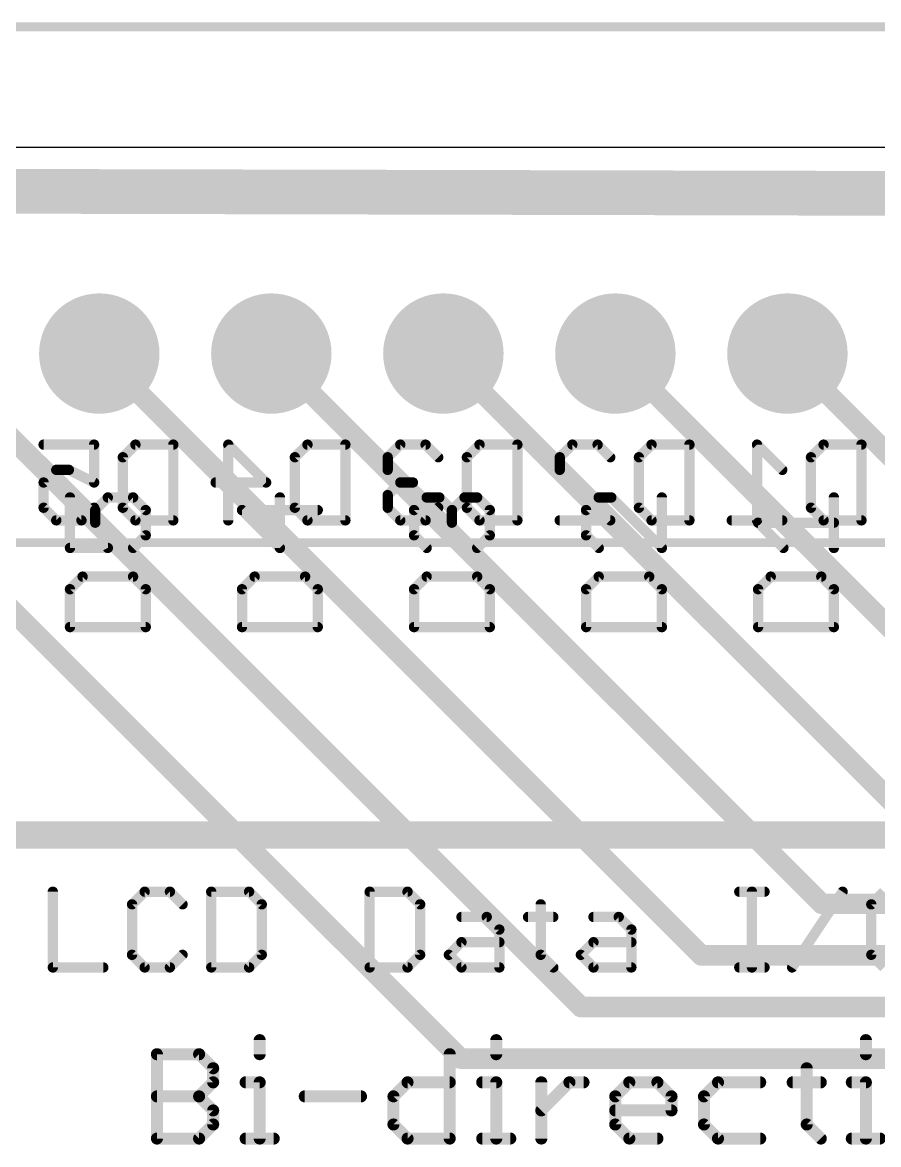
# Model space of a CAD drawing. Extents: x -37 to 43, y -51 to 71.
# Drawn here: x -20.18 to -7.54, y 38.61 to 55.18 of the extents above; entities that cross this region are included whole.
import ezdxf

# ---------------------------------------------------------------- set-up
doc = ezdxf.new("R2010")
doc.units = 0
for name, color, linetype in [('1', 12, 'CONTINUOUS'), ('16', 132, 'CONTINUOUS'), ('17', 110, 'CONTINUOUS'), ('20', 53, 'CONTINUOUS'), ('21', 40, 'CONTINUOUS'), ('22', 6, 'CONTINUOUS'), ('29', 253, 'CONTINUOUS'), ('47', 253, 'CONTINUOUS')]:
    doc.layers.add(name, color=color, linetype=linetype)

# ---------------------------------------------------------------- blocks, each defined once
blk = doc.blocks.new('ROUNDP')
at = {"const_width": 0.5}
blk.add_lwpolyline([(0, -0.25, 1), (0, 0.25, 1), (0, -0.25)], format="xyb", dxfattribs=at)

msp = doc.modelspace()

# ---------------------------------------------------------------- linework, layer by layer
at = {"layer": '1'}
for points, const_width in [([(27.178, 52.705), (-27.432, 52.832)], 0.4064), ([(-24.13, 50.292), (-13.716, 39.878)], 0.3048), ([(-21.59, 50.292), (-11.938, 40.64)], 0.3048), ([(-19.05, 50.292), (-10.16, 41.402)], 0.3048), ([(-16.51, 50.292), (-8.382, 42.164)], 0.3048), ([(-13.97, 50.292), (-6.604, 42.926)], 0.3048), ([(-11.43, 50.292), (-4.826, 43.688)], 0.3048), ([(-8.89, 50.292), (-3.048, 44.45)], 0.3048), ([(-8.382, 42.164), (-2.032, 42.164)], 0.3048), ([(-10.16, 41.402), (-3.81, 41.402)], 0.3048), ([(-11.938, 40.64), (-5.588, 40.64)], 0.3048), ([(-13.716, 39.878), (-6.604, 39.878)], 0.3048)]:
    msp.add_lwpolyline(points, dxfattribs=dict(at, const_width=const_width))
at = {"layer": '1', "const_width": 0.1524}
for points in [[(-18.9961, 50.3459, 1), (-19.1039, 50.2381)], [(-16.4561, 50.3459, 1), (-16.5639, 50.2381)], [(-13.9161, 50.3459, 1), (-14.0239, 50.2381)], [(-11.3761, 50.3459, 1), (-11.4839, 50.2381)], [(-8.8361, 50.3459, 1), (-8.9439, 50.2381)], [(-8.382, 42.2402, 1), (-8.382, 42.0878)], [(-8.4359, 42.1101, 1), (-8.3281, 42.2179)], [(-10.16, 41.4782, 1), (-10.16, 41.3258)], [(-10.2139, 41.3481, 1), (-10.1061, 41.4559)], [(-11.938, 40.7162, 1), (-11.938, 40.5638)], [(-11.9919, 40.5861, 1), (-11.8841, 40.6939)], [(-13.716, 39.9542, 1), (-13.716, 39.8018)], [(-13.7699, 39.8241, 1), (-13.6621, 39.9319)]]:
    msp.add_lwpolyline(points, format="xyb", dxfattribs=at)
at = {"layer": '16', "const_width": 0.4064}
msp.add_lwpolyline([(27.178, 52.451), (-27.432, 52.578)], dxfattribs=at)
at = {"layer": '20'}
msp.add_line((-30.48, 53.34), (30.48, 53.34), dxfattribs=at)
at = {"layer": '21'}
for points, const_width in [([(-19.4828, 48.1665), (-19.4828, 47.4208)], 0.1524), ([(-19.1099, 47.9801), (-18.9235, 48.1665)], 0.1524), ([(-18.9235, 48.1665), (-18.5506, 48.1665)], 0.1524), ([(-18.5506, 48.1665), (-18.3642, 47.9801)], 0.1524), ([(-16.3835, 47.4208), (-16.3835, 48.1665)], 0.1524), ([(-14.4028, 47.9801), (-14.2163, 48.1665)], 0.1524), ([(-14.2163, 48.1665), (-14.0299, 48.1665)], 0.1524), ([(-14.0299, 48.1665), (-13.8435, 47.9801)], 0.1524), ([(-13.8435, 47.9801), (-13.657, 48.1665)], 0.1524), ([(-13.657, 48.1665), (-13.4706, 48.1665)], 0.1524), ([(-13.4706, 48.1665), (-13.2842, 47.9801)], 0.1524), ([(-11.6763, 48.1665), (-11.8628, 47.9801)], 0.1524), ([(-11.4899, 48.1665), (-11.6763, 48.1665)], 0.1524), ([(-10.7442, 47.4208), (-11.4899, 48.1665)], 0.1524), ([(-10.7442, 48.1665), (-10.7442, 47.4208)], 0.1524), ([(-8.2042, 47.4208), (-8.2042, 48.1665)], 0.1524), ([(-19.1099, 47.7936), (-19.1099, 47.9801)], 0.1524), ([(-18.3642, 47.9801), (-18.3642, 47.6072)], 0.1524), ([(-15.8242, 47.9801), (-16.9428, 47.9801)], 0.1524), ([(-16.9428, 47.9801), (-16.3835, 47.4208)], 0.1524), ([(-14.4028, 47.6072), (-14.4028, 47.9801)], 0.1524), ([(-13.8435, 47.9801), (-13.8435, 47.7936)], 0.1524), ([(-13.2842, 47.9801), (-13.2842, 47.6072)], 0.1524), ([(-11.8628, 47.9801), (-11.8628, 47.6072)], 0.1524), ([(-18.9235, 47.4208), (-19.1099, 47.7936)], 0.1524), ([(-8.9499, 47.4208), (-9.3228, 47.7936)], 0.1524), ([(-9.3228, 47.7936), (-8.2042, 47.7936)], 0.1524), ([(-18.3642, 47.6072), (-18.5506, 47.4208)], 0.1524), ([(-14.2163, 47.4208), (-14.4028, 47.6072)], 0.1524), ([(-13.2842, 47.6072), (-13.4706, 47.4208)], 0.1524), ([(-11.8628, 47.6072), (-11.6763, 47.4208)], 0.1524), ([(-19.4828, 47.4208), (-18.9235, 47.4208)], 0.1524), ([(-19.2963, 46.9971), (-19.4828, 46.8107)], 0.1524), ([(-18.5506, 46.9971), (-19.2963, 46.9971)], 0.1524), ([(-18.3642, 46.8107), (-18.5506, 46.9971)], 0.1524), ([(-16.7563, 46.9971), (-16.9428, 46.8107)], 0.1524), ([(-16.0106, 46.9971), (-16.7563, 46.9971)], 0.1524), ([(-15.8242, 46.8107), (-16.0106, 46.9971)], 0.1524), ([(-14.2163, 46.9971), (-14.4028, 46.8107)], 0.1524), ([(-13.4706, 46.9971), (-14.2163, 46.9971)], 0.1524), ([(-13.2842, 46.8107), (-13.4706, 46.9971)], 0.1524), ([(-11.6763, 46.9971), (-11.8628, 46.8107)], 0.1524), ([(-10.9306, 46.9971), (-11.6763, 46.9971)], 0.1524), ([(-10.7442, 46.8107), (-10.9306, 46.9971)], 0.1524), ([(-9.1363, 46.9971), (-9.3228, 46.8107)], 0.1524), ([(-8.3906, 46.9971), (-9.1363, 46.9971)], 0.1524), ([(-8.2042, 46.8107), (-8.3906, 46.9971)], 0.1524), ([(-19.4828, 46.8107), (-19.4828, 46.2514)], 0.1524), ([(-18.3642, 46.2514), (-18.3642, 46.8107)], 0.1524), ([(-16.9428, 46.8107), (-16.9428, 46.2514)], 0.1524), ([(-15.8242, 46.2514), (-15.8242, 46.8107)], 0.1524), ([(-14.4028, 46.8107), (-14.4028, 46.2514)], 0.1524), ([(-13.2842, 46.2514), (-13.2842, 46.8107)], 0.1524), ([(-11.8628, 46.8107), (-11.8628, 46.2514)], 0.1524), ([(-10.7442, 46.2514), (-10.7442, 46.8107)], 0.1524), ([(-9.3228, 46.8107), (-9.3228, 46.2514)], 0.1524), ([(-8.2042, 46.2514), (-8.2042, 46.8107)], 0.1524), ([(-19.4828, 46.2514), (-18.3642, 46.2514)], 0.1524), ([(-16.9428, 46.2514), (-15.8242, 46.2514)], 0.1524), ([(-14.4028, 46.2514), (-13.2842, 46.2514)], 0.1524), ([(-11.8628, 46.2514), (-10.7442, 46.2514)], 0.1524), ([(-9.3228, 46.2514), (-8.2042, 46.2514)], 0.1524), ([(-24.13, 43.18), (-6.096, 43.18)], 0.4064), ([(-19.7358, 42.3428), (-19.7358, 41.2242)], 0.1524), ([(-18.38, 42.3428), (-18.5664, 42.1563)], 0.1524), ([(-18.0071, 42.3428), (-18.38, 42.3428)], 0.1524), ([(-17.8207, 42.1563), (-18.0071, 42.3428)], 0.1524), ([(-17.397, 42.3428), (-17.397, 41.2242)], 0.1524), ([(-16.8377, 42.3428), (-17.397, 42.3428)], 0.1524), ([(-16.6513, 42.1563), (-16.8377, 42.3428)], 0.1524), ([(-15.0582, 42.3428), (-15.0582, 41.2242)], 0.1524), ([(-14.4989, 42.3428), (-15.0582, 42.3428)], 0.1524), ([(-14.3125, 42.1563), (-14.4989, 42.3428)], 0.1524), ([(-9.601, 42.3428), (-9.2282, 42.3428)], 0.1524), ([(-9.4146, 41.2242), (-9.4146, 42.3428)], 0.1524), ([(-8.8214, 41.2242), (-8.0757, 42.3428)], 0.1524), ([(-7.4656, 42.3428), (-7.652, 42.1563)], 0.1524), ([(-18.5664, 42.1563), (-18.5664, 41.4106)], 0.1524), ([(-16.6513, 41.4106), (-16.6513, 42.1563)], 0.1524), ([(-14.3125, 41.4106), (-14.3125, 42.1563)], 0.1524), ([(-12.533, 42.1563), (-12.533, 41.4106)], 0.1524), ([(-7.652, 42.1563), (-7.652, 41.4106)], 0.1524), ([(-13.7024, 41.9699), (-13.3295, 41.9699)], 0.1524), ([(-13.3295, 41.9699), (-13.1431, 41.7835)], 0.1524), ([(-12.7194, 41.9699), (-12.3466, 41.9699)], 0.1524), ([(-11.7534, 41.9699), (-11.3805, 41.9699)], 0.1524), ([(-11.3805, 41.9699), (-11.1941, 41.7835)], 0.1524), ([(-13.1431, 41.7835), (-13.1431, 41.2242)], 0.1524), ([(-11.1941, 41.7835), (-11.1941, 41.2242)], 0.1524), ([(-13.8888, 41.4106), (-13.7024, 41.5971)], 0.1524), ([(-13.7024, 41.5971), (-13.1431, 41.5971)], 0.1524), ([(-11.9398, 41.4106), (-11.7534, 41.5971)], 0.1524), ([(-11.7534, 41.5971), (-11.1941, 41.5971)], 0.1524), ([(-18.5664, 41.4106), (-18.38, 41.2242)], 0.1524), ([(-18.0071, 41.2242), (-17.8207, 41.4106)], 0.1524), ([(-16.8377, 41.2242), (-16.6513, 41.4106)], 0.1524), ([(-14.4989, 41.2242), (-14.3125, 41.4106)], 0.1524), ([(-13.7024, 41.2242), (-13.8888, 41.4106)], 0.1524), ([(-12.533, 41.4106), (-12.3466, 41.2242)], 0.1524), ([(-11.7534, 41.2242), (-11.9398, 41.4106)], 0.1524), ([(-7.652, 41.4106), (-7.4656, 41.2242)], 0.1524), ([(-19.7358, 41.2242), (-18.9901, 41.2242)], 0.1524), ([(-18.38, 41.2242), (-18.0071, 41.2242)], 0.1524), ([(-17.397, 41.2242), (-16.8377, 41.2242)], 0.1524), ([(-15.0582, 41.2242), (-14.4989, 41.2242)], 0.1524), ([(-13.1431, 41.2242), (-13.7024, 41.2242)], 0.1524), ([(-11.1941, 41.2242), (-11.7534, 41.2242)], 0.1524), ([(-9.601, 41.2242), (-9.2282, 41.2242)], 0.1524), ([(-16.6818, 40.1502), (-16.6818, 39.9426)], 0.1778), ([(-13.1892, 40.1502), (-13.1892, 39.9426)], 0.1778), ([(-7.732, 40.1502), (-7.732, 39.9426)], 0.1778), ([(-18.1991, 38.6969), (-18.1991, 39.9426)], 0.1778), ([(-18.1991, 39.9426), (-17.5763, 39.9426)], 0.1778), ([(-17.5763, 39.9426), (-17.3687, 39.735)], 0.1778), ([(-13.8761, 39.9426), (-13.8761, 38.6969)], 0.1778), ([(-17.3687, 39.735), (-17.3687, 39.5273)], 0.1778), ([(-8.6051, 39.735), (-8.6051, 38.9045)], 0.1778), ([(-17.3687, 39.5273), (-17.5763, 39.3197)], 0.1778), ([(-16.8894, 39.5273), (-16.6818, 39.5273)], 0.1778), ([(-16.6818, 39.5273), (-16.6818, 38.6969)], 0.1778), ([(-14.7065, 39.3197), (-14.4989, 39.5273)], 0.1778), ([(-14.4989, 39.5273), (-13.8761, 39.5273)], 0.1778), ([(-13.3968, 39.5273), (-13.1892, 39.5273)], 0.1778), ([(-13.1892, 39.5273), (-13.1892, 38.6969)], 0.1778), ([(-12.5236, 38.6969), (-12.5236, 39.5273)], 0.1778), ([(-12.5236, 39.1121), (-12.1084, 39.5273)], 0.1778), ([(-12.1084, 39.5273), (-11.9008, 39.5273)], 0.1778), ([(-11.4322, 39.3197), (-11.2246, 39.5273)], 0.1778), ([(-11.2246, 39.5273), (-10.8094, 39.5273)], 0.1778), ([(-10.8094, 39.5273), (-10.6017, 39.3197)], 0.1778), ([(-9.9149, 39.5273), (-10.1225, 39.3197)], 0.1778), ([(-9.292, 39.5273), (-9.9149, 39.5273)], 0.1778), ([(-8.8127, 39.5273), (-8.3975, 39.5273)], 0.1778), ([(-7.9396, 39.5273), (-7.732, 39.5273)], 0.1778), ([(-7.732, 39.5273), (-7.732, 38.6969)], 0.1778), ([(-18.1991, 39.3197), (-17.5763, 39.3197)], 0.1778), ([(-17.5763, 39.3197), (-17.3687, 39.1121)], 0.1778), ([(-16.0162, 39.3197), (-15.1858, 39.3197)], 0.1778), ([(-14.7065, 38.9045), (-14.7065, 39.3197)], 0.1778), ([(-11.4322, 38.9045), (-11.4322, 39.3197)], 0.1778), ([(-10.6017, 39.3197), (-10.6017, 39.1121)], 0.1778), ([(-10.1225, 39.3197), (-10.1225, 38.9045)], 0.1778), ([(-17.3687, 39.1121), (-17.3687, 38.9045)], 0.1778), ([(-10.6017, 39.1121), (-11.4322, 39.1121)], 0.1778), ([(-17.3687, 38.9045), (-17.5763, 38.6969)], 0.1778), ([(-14.4989, 38.6969), (-14.7065, 38.9045)], 0.1778), ([(-11.2246, 38.6969), (-11.4322, 38.9045)], 0.1778), ([(-10.1225, 38.9045), (-9.9149, 38.6969)], 0.1778), ([(-8.6051, 38.9045), (-8.3975, 38.6969)], 0.1778), ([(-17.5763, 38.6969), (-18.1991, 38.6969)], 0.1778), ([(-16.8894, 38.6969), (-16.4742, 38.6969)], 0.1778), ([(-13.8761, 38.6969), (-14.4989, 38.6969)], 0.1778), ([(-13.3968, 38.6969), (-12.9816, 38.6969)], 0.1778), ([(-10.8094, 38.6969), (-11.2246, 38.6969)], 0.1778), ([(-9.9149, 38.6969), (-9.292, 38.6969)], 0.1778), ([(-7.9396, 38.6969), (-7.5244, 38.6969)], 0.1778)]:
    msp.add_lwpolyline(points, dxfattribs=dict(at, const_width=const_width))
for points, const_width in [([(-19.4447, 48.1665, 1), (-19.5209, 48.1665)], 0.0762), ([(-18.9235, 48.2046, 1), (-18.9235, 48.1284)], 0.0762), ([(-18.8965, 48.1396, 1), (-18.9504, 48.1934)], 0.0762), ([(-18.5237, 48.1934, 1), (-18.5776, 48.1396)], 0.0762), ([(-18.5506, 48.1284, 1), (-18.5506, 48.2046)], 0.0762), ([(-16.3454, 48.1665, 1), (-16.4216, 48.1665)], 0.0762), ([(-14.2163, 48.2046, 1), (-14.2163, 48.1284)], 0.0762), ([(-14.1894, 48.1396, 1), (-14.2433, 48.1934)], 0.0762), ([(-14.003, 48.1934, 1), (-14.0568, 48.1396)], 0.0762), ([(-14.0299, 48.1284, 1), (-14.0299, 48.2046)], 0.0762), ([(-13.657, 48.2046, 1), (-13.657, 48.1284)], 0.0762), ([(-13.6301, 48.1396, 1), (-13.684, 48.1934)], 0.0762), ([(-13.4437, 48.1934, 1), (-13.4976, 48.1396)], 0.0762), ([(-13.4706, 48.1284, 1), (-13.4706, 48.2046)], 0.0762), ([(-11.6763, 48.2046, 1), (-11.6763, 48.1284)], 0.0762), ([(-11.6494, 48.1396, 1), (-11.7033, 48.1934)], 0.0762), ([(-11.463, 48.1934, 1), (-11.5168, 48.1396)], 0.0762), ([(-11.4899, 48.1284, 1), (-11.4899, 48.2046)], 0.0762), ([(-10.7061, 48.1665, 1), (-10.7823, 48.1665)], 0.0762), ([(-8.1661, 48.1665, 1), (-8.2423, 48.1665)], 0.0762), ([(-19.0718, 47.9801, 1), (-19.148, 47.9801)], 0.0762), ([(-19.1368, 48.007, 1), (-19.083, 47.9531)], 0.0762), ([(-18.3261, 47.9801, 1), (-18.4023, 47.9801)], 0.0762), ([(-18.3911, 47.9531, 1), (-18.3373, 48.007)], 0.0762), ([(-16.9428, 48.0182, 1), (-16.9428, 47.942)], 0.0762), ([(-16.9158, 48.007, 1), (-16.9697, 47.9531)], 0.0762), ([(-15.8242, 47.942, 1), (-15.8242, 48.0182)], 0.0762), ([(-14.3647, 47.9801, 1), (-14.4409, 47.9801)], 0.0762), ([(-14.4297, 48.007, 1), (-14.3758, 47.9531)], 0.0762), ([(-13.8054, 47.9801, 1), (-13.8816, 47.9801)], 0.0762), ([(-13.8704, 48.007, 1), (-13.8165, 47.9531)], 0.0762), ([(-13.8704, 47.9531, 1), (-13.8165, 48.007)], 0.0762), ([(-13.2461, 47.9801, 1), (-13.3223, 47.9801)], 0.0762), ([(-13.3111, 47.9531, 1), (-13.2573, 48.007)], 0.0762), ([(-11.8247, 47.9801, 1), (-11.9009, 47.9801)], 0.0762), ([(-11.8897, 48.007, 1), (-11.8358, 47.9531)], 0.0762), ([(-19.0758, 47.8107, 1), (-19.144, 47.7766)], 0.0762), ([(-19.148, 47.7936, 1), (-19.0718, 47.7936)], 0.0762), ([(-13.8816, 47.7936, 1), (-13.8054, 47.7936)], 0.0762), ([(-9.2958, 47.8206, 1), (-9.3497, 47.7667)], 0.0762), ([(-9.3228, 47.8317, 1), (-9.3228, 47.7555)], 0.0762), ([(-8.2042, 47.7555, 1), (-8.2042, 47.8317)], 0.0762), ([(-18.4023, 47.6072, 1), (-18.3261, 47.6072)], 0.0762), ([(-18.3373, 47.5803, 1), (-18.3911, 47.6342)], 0.0762), ([(-14.3758, 47.6342, 1), (-14.4297, 47.5803)], 0.0762), ([(-14.4409, 47.6072, 1), (-14.3647, 47.6072)], 0.0762), ([(-13.3223, 47.6072, 1), (-13.2461, 47.6072)], 0.0762), ([(-13.2573, 47.5803, 1), (-13.3111, 47.6342)], 0.0762), ([(-11.8358, 47.6342, 1), (-11.8897, 47.5803)], 0.0762), ([(-11.9009, 47.6072, 1), (-11.8247, 47.6072)], 0.0762), ([(-19.4828, 47.4589, 1), (-19.4828, 47.3827)], 0.0762), ([(-19.5209, 47.4208, 1), (-19.4447, 47.4208)], 0.0762), ([(-18.9576, 47.4038, 1), (-18.8894, 47.4378)], 0.0762), ([(-18.9235, 47.3827, 1), (-18.9235, 47.4589)], 0.0762), ([(-18.5776, 47.4477, 1), (-18.5237, 47.3939)], 0.0762), ([(-16.4216, 47.4208, 1), (-16.3454, 47.4208)], 0.0762), ([(-16.4104, 47.3939, 1), (-16.3565, 47.4477)], 0.0762), ([(-14.2433, 47.3939, 1), (-14.1894, 47.4477)], 0.0762), ([(-13.4976, 47.4477, 1), (-13.4437, 47.3939)], 0.0762), ([(-11.7033, 47.3939, 1), (-11.6494, 47.4477)], 0.0762), ([(-10.7823, 47.4208, 1), (-10.7061, 47.4208)], 0.0762), ([(-10.7711, 47.3939, 1), (-10.7173, 47.4477)], 0.0762), ([(-8.9768, 47.3939, 1), (-8.923, 47.4477)], 0.0762), ([(-8.2423, 47.4208, 1), (-8.1661, 47.4208)], 0.0762), ([(-19.2963, 47.0352, 1), (-19.2963, 46.959)], 0.0762), ([(-19.2694, 46.9702, 1), (-19.3233, 47.024)], 0.0762), ([(-18.5237, 47.024, 1), (-18.5776, 46.9702)], 0.0762), ([(-18.5506, 46.959, 1), (-18.5506, 47.0352)], 0.0762), ([(-16.7563, 47.0352, 1), (-16.7563, 46.959)], 0.0762), ([(-16.7294, 46.9702, 1), (-16.7833, 47.024)], 0.0762), ([(-15.9837, 47.024, 1), (-16.0376, 46.9702)], 0.0762), ([(-16.0106, 46.959, 1), (-16.0106, 47.0352)], 0.0762), ([(-14.2163, 47.0352, 1), (-14.2163, 46.959)], 0.0762), ([(-14.1894, 46.9702, 1), (-14.2433, 47.024)], 0.0762), ([(-13.4437, 47.024, 1), (-13.4976, 46.9702)], 0.0762), ([(-13.4706, 46.959, 1), (-13.4706, 47.0352)], 0.0762), ([(-11.6763, 47.0352, 1), (-11.6763, 46.959)], 0.0762), ([(-11.6494, 46.9702, 1), (-11.7033, 47.024)], 0.0762), ([(-10.9037, 47.024, 1), (-10.9576, 46.9702)], 0.0762), ([(-10.9306, 46.959, 1), (-10.9306, 47.0352)], 0.0762), ([(-9.1363, 47.0352, 1), (-9.1363, 46.959)], 0.0762), ([(-9.1094, 46.9702, 1), (-9.1633, 47.024)], 0.0762), ([(-8.3637, 47.024, 1), (-8.4176, 46.9702)], 0.0762), ([(-8.3906, 46.959, 1), (-8.3906, 47.0352)], 0.0762), ([(-19.4447, 46.8107, 1), (-19.5209, 46.8107)], 0.0762), ([(-19.5097, 46.8376, 1), (-19.4558, 46.7837)], 0.0762), ([(-18.3261, 46.8107, 1), (-18.4023, 46.8107)], 0.0762), ([(-18.3911, 46.7837, 1), (-18.3373, 46.8376)], 0.0762), ([(-16.9047, 46.8107, 1), (-16.9809, 46.8107)], 0.0762), ([(-16.9697, 46.8376, 1), (-16.9158, 46.7837)], 0.0762), ([(-15.7861, 46.8107, 1), (-15.8623, 46.8107)], 0.0762), ([(-15.8511, 46.7837, 1), (-15.7973, 46.8376)], 0.0762), ([(-14.3647, 46.8107, 1), (-14.4409, 46.8107)], 0.0762), ([(-14.4297, 46.8376, 1), (-14.3758, 46.7837)], 0.0762), ([(-13.2461, 46.8107, 1), (-13.3223, 46.8107)], 0.0762), ([(-13.3111, 46.7837, 1), (-13.2573, 46.8376)], 0.0762), ([(-11.8247, 46.8107, 1), (-11.9009, 46.8107)], 0.0762), ([(-11.8897, 46.8376, 1), (-11.8358, 46.7837)], 0.0762), ([(-10.7061, 46.8107, 1), (-10.7823, 46.8107)], 0.0762), ([(-10.7711, 46.7837, 1), (-10.7173, 46.8376)], 0.0762), ([(-9.2847, 46.8107, 1), (-9.3609, 46.8107)], 0.0762), ([(-9.3497, 46.8376, 1), (-9.2958, 46.7837)], 0.0762), ([(-8.1661, 46.8107, 1), (-8.2423, 46.8107)], 0.0762), ([(-8.2311, 46.7837, 1), (-8.1773, 46.8376)], 0.0762), ([(-19.4828, 46.2895, 1), (-19.4828, 46.2133)], 0.0762), ([(-19.5209, 46.2514, 1), (-19.4447, 46.2514)], 0.0762), ([(-18.4023, 46.2514, 1), (-18.3261, 46.2514)], 0.0762), ([(-18.3642, 46.2133, 1), (-18.3642, 46.2895)], 0.0762), ([(-16.9428, 46.2895, 1), (-16.9428, 46.2133)], 0.0762), ([(-16.9809, 46.2514, 1), (-16.9047, 46.2514)], 0.0762), ([(-15.8623, 46.2514, 1), (-15.7861, 46.2514)], 0.0762), ([(-15.8242, 46.2133, 1), (-15.8242, 46.2895)], 0.0762), ([(-14.4028, 46.2895, 1), (-14.4028, 46.2133)], 0.0762), ([(-14.4409, 46.2514, 1), (-14.3647, 46.2514)], 0.0762), ([(-13.3223, 46.2514, 1), (-13.2461, 46.2514)], 0.0762), ([(-13.2842, 46.2133, 1), (-13.2842, 46.2895)], 0.0762), ([(-11.8628, 46.2895, 1), (-11.8628, 46.2133)], 0.0762), ([(-11.9009, 46.2514, 1), (-11.8247, 46.2514)], 0.0762), ([(-10.7823, 46.2514, 1), (-10.7061, 46.2514)], 0.0762), ([(-10.7442, 46.2133, 1), (-10.7442, 46.2895)], 0.0762), ([(-9.3228, 46.2895, 1), (-9.3228, 46.2133)], 0.0762), ([(-9.3609, 46.2514, 1), (-9.2847, 46.2514)], 0.0762), ([(-8.2423, 46.2514, 1), (-8.1661, 46.2514)], 0.0762), ([(-8.2042, 46.2133, 1), (-8.2042, 46.2895)], 0.0762), ([(-19.6977, 42.3428, 1), (-19.7739, 42.3428)], 0.0762), ([(-18.38, 42.3809, 1), (-18.38, 42.3047)], 0.0762), ([(-18.353, 42.3158, 1), (-18.4069, 42.3697)], 0.0762), ([(-17.9802, 42.3697, 1), (-18.0341, 42.3158)], 0.0762), ([(-18.0071, 42.3047, 1), (-18.0071, 42.3809)], 0.0762), ([(-17.3589, 42.3428, 1), (-17.4351, 42.3428)], 0.0762), ([(-17.397, 42.3809, 1), (-17.397, 42.3047)], 0.0762), ([(-16.8108, 42.3697, 1), (-16.8647, 42.3158)], 0.0762), ([(-16.8377, 42.3047, 1), (-16.8377, 42.3809)], 0.0762), ([(-15.0201, 42.3428, 1), (-15.0963, 42.3428)], 0.0762), ([(-15.0582, 42.3809, 1), (-15.0582, 42.3047)], 0.0762), ([(-14.472, 42.3697, 1), (-14.5259, 42.3158)], 0.0762), ([(-14.4989, 42.3047, 1), (-14.4989, 42.3809)], 0.0762), ([(-9.601, 42.3809, 1), (-9.601, 42.3047)], 0.0762), ([(-9.3765, 42.3428, 1), (-9.4527, 42.3428)], 0.0762), ([(-9.2282, 42.3047, 1), (-9.2282, 42.3809)], 0.0762), ([(-8.044, 42.3216, 1), (-8.1074, 42.3639)], 0.0762), ([(-18.5283, 42.1563, 1), (-18.6045, 42.1563)], 0.0762), ([(-18.5933, 42.1833, 1), (-18.5395, 42.1294)], 0.0762), ([(-17.8476, 42.1294, 1), (-17.7938, 42.1833)], 0.0762), ([(-16.6132, 42.1563, 1), (-16.6894, 42.1563)], 0.0762), ([(-16.6782, 42.1294, 1), (-16.6244, 42.1833)], 0.0762), ([(-14.2744, 42.1563, 1), (-14.3506, 42.1563)], 0.0762), ([(-14.3394, 42.1294, 1), (-14.2856, 42.1833)], 0.0762), ([(-12.4949, 42.1563, 1), (-12.5711, 42.1563)], 0.0762), ([(-7.679, 42.1833, 1), (-7.6251, 42.1294)], 0.0762), ([(-7.6139, 42.1563, 1), (-7.6901, 42.1563)], 0.0762), ([(-13.7024, 42.008, 1), (-13.7024, 41.9318)], 0.0762), ([(-13.3026, 41.9968, 1), (-13.3565, 41.943)], 0.0762), ([(-13.3295, 41.9318, 1), (-13.3295, 42.008)], 0.0762), ([(-12.7194, 42.008, 1), (-12.7194, 41.9318)], 0.0762), ([(-12.3466, 41.9318, 1), (-12.3466, 42.008)], 0.0762), ([(-11.7534, 42.008, 1), (-11.7534, 41.9318)], 0.0762), ([(-11.3536, 41.9968, 1), (-11.4075, 41.943)], 0.0762), ([(-11.3805, 41.9318, 1), (-11.3805, 42.008)], 0.0762), ([(-13.105, 41.7835, 1), (-13.1812, 41.7835)], 0.0762), ([(-13.1701, 41.7565, 1), (-13.1162, 41.8104)], 0.0762), ([(-11.156, 41.7835, 1), (-11.2322, 41.7835)], 0.0762), ([(-11.2211, 41.7565, 1), (-11.1672, 41.8104)], 0.0762), ([(-13.7024, 41.6352, 1), (-13.7024, 41.559)], 0.0762), ([(-13.6754, 41.5701, 1), (-13.7293, 41.624)], 0.0762), ([(-13.1431, 41.559, 1), (-13.1431, 41.6352)], 0.0762), ([(-11.7534, 41.6352, 1), (-11.7534, 41.559)], 0.0762), ([(-11.7265, 41.5701, 1), (-11.7803, 41.624)], 0.0762), ([(-11.1941, 41.559, 1), (-11.1941, 41.6352)], 0.0762), ([(-18.5395, 41.4376, 1), (-18.5933, 41.3837)], 0.0762), ([(-18.6045, 41.4106, 1), (-18.5283, 41.4106)], 0.0762), ([(-17.7938, 41.3837, 1), (-17.8476, 41.4376)], 0.0762), ([(-16.6894, 41.4106, 1), (-16.6132, 41.4106)], 0.0762), ([(-16.6244, 41.3837, 1), (-16.6782, 41.4376)], 0.0762), ([(-14.3506, 41.4106, 1), (-14.2744, 41.4106)], 0.0762), ([(-14.2856, 41.3837, 1), (-14.3394, 41.4376)], 0.0762), ([(-13.8619, 41.4376, 1), (-13.9158, 41.3837)], 0.0762), ([(-13.9158, 41.4376, 1), (-13.8619, 41.3837)], 0.0762), ([(-12.5061, 41.4376, 1), (-12.5599, 41.3837)], 0.0762), ([(-12.5711, 41.4106, 1), (-12.4949, 41.4106)], 0.0762), ([(-11.9129, 41.4376, 1), (-11.9668, 41.3837)], 0.0762), ([(-11.9668, 41.4376, 1), (-11.9129, 41.3837)], 0.0762), ([(-7.6251, 41.4376, 1), (-7.679, 41.3837)], 0.0762), ([(-7.6901, 41.4106, 1), (-7.6139, 41.4106)], 0.0762), ([(-19.7358, 41.2623, 1), (-19.7358, 41.1861)], 0.0762), ([(-18.9901, 41.1861, 1), (-18.9901, 41.2623)], 0.0762), ([(-18.38, 41.2623, 1), (-18.38, 41.1861)], 0.0762), ([(-18.4069, 41.1973, 1), (-18.353, 41.2511)], 0.0762), ([(-18.0341, 41.2511, 1), (-17.9802, 41.1973)], 0.0762), ([(-18.0071, 41.1861, 1), (-18.0071, 41.2623)], 0.0762), ([(-17.397, 41.2623, 1), (-17.397, 41.1861)], 0.0762), ([(-16.8647, 41.2511, 1), (-16.8108, 41.1973)], 0.0762), ([(-16.8377, 41.1861, 1), (-16.8377, 41.2623)], 0.0762), ([(-15.0582, 41.2623, 1), (-15.0582, 41.1861)], 0.0762), ([(-14.5259, 41.2511, 1), (-14.472, 41.1973)], 0.0762), ([(-14.4989, 41.1861, 1), (-14.4989, 41.2623)], 0.0762), ([(-13.7024, 41.2623, 1), (-13.7024, 41.1861)], 0.0762), ([(-13.7293, 41.1973, 1), (-13.6754, 41.2511)], 0.0762), ([(-13.1431, 41.1861, 1), (-13.1431, 41.2623)], 0.0762), ([(-12.3735, 41.1973, 1), (-12.3196, 41.2511)], 0.0762), ([(-11.7534, 41.2623, 1), (-11.7534, 41.1861)], 0.0762), ([(-11.7803, 41.1973, 1), (-11.7265, 41.2511)], 0.0762), ([(-11.1941, 41.1861, 1), (-11.1941, 41.2623)], 0.0762), ([(-9.601, 41.2623, 1), (-9.601, 41.1861)], 0.0762), ([(-9.2282, 41.1861, 1), (-9.2282, 41.2623)], 0.0762), ([(-8.8531, 41.2453, 1), (-8.7897, 41.2031)], 0.0762), ([(-19.7739, 41.2242, 1), (-19.6977, 41.2242)], 0.0762), ([(-17.4351, 41.2242, 1), (-17.3589, 41.2242)], 0.0762), ([(-15.0963, 41.2242, 1), (-15.0201, 41.2242)], 0.0762), ([(-13.1812, 41.2242, 1), (-13.105, 41.2242)], 0.0762), ([(-11.2322, 41.2242, 1), (-11.156, 41.2242)], 0.0762), ([(-9.4527, 41.2242, 1), (-9.3765, 41.2242)], 0.0762), ([(-16.6373, 40.1502, 1), (-16.7262, 40.1502)], 0.0889), ([(-13.1447, 40.1502, 1), (-13.2336, 40.1502)], 0.0889), ([(-7.6875, 40.1502, 1), (-7.7764, 40.1502)], 0.0889), ([(-18.1547, 39.9426, 1), (-18.2436, 39.9426)], 0.0889), ([(-18.1991, 39.987, 1), (-18.1991, 39.8981)], 0.0889), ([(-17.5448, 39.974, 1), (-17.6077, 39.9111)], 0.0889), ([(-17.5763, 39.8981, 1), (-17.5763, 39.987)], 0.0889), ([(-16.7262, 39.9426, 1), (-16.6373, 39.9426)], 0.0889), ([(-13.8316, 39.9426, 1), (-13.9205, 39.9426)], 0.0889), ([(-13.2336, 39.9426, 1), (-13.1447, 39.9426)], 0.0889), ([(-7.7764, 39.9426, 1), (-7.6875, 39.9426)], 0.0889), ([(-17.3242, 39.735, 1), (-17.4131, 39.735)], 0.0889), ([(-17.4001, 39.7035, 1), (-17.3372, 39.7664)], 0.0889), ([(-8.5607, 39.735, 1), (-8.6496, 39.735)], 0.0889), ([(-17.3372, 39.4959, 1), (-17.4001, 39.5588)], 0.0889), ([(-16.8894, 39.5718, 1), (-16.8894, 39.4829)], 0.0889), ([(-16.6373, 39.5273, 1), (-16.7262, 39.5273)], 0.0889), ([(-16.6818, 39.4829, 1), (-16.6818, 39.5718)], 0.0889), ([(-14.4989, 39.5718, 1), (-14.4989, 39.4829)], 0.0889), ([(-14.4675, 39.4959, 1), (-14.5303, 39.5588)], 0.0889), ([(-13.8761, 39.4829, 1), (-13.8761, 39.5718)], 0.0889), ([(-13.3968, 39.5718, 1), (-13.3968, 39.4829)], 0.0889), ([(-13.1447, 39.5273, 1), (-13.2336, 39.5273)], 0.0889), ([(-13.1892, 39.4829, 1), (-13.1892, 39.5718)], 0.0889), ([(-12.4792, 39.5273, 1), (-12.5681, 39.5273)], 0.0889), ([(-12.1084, 39.5718, 1), (-12.1084, 39.4829)], 0.0889), ([(-12.077, 39.4959, 1), (-12.1398, 39.5588)], 0.0889), ([(-11.9008, 39.4829, 1), (-11.9008, 39.5718)], 0.0889), ([(-11.2246, 39.5718, 1), (-11.2246, 39.4829)], 0.0889), ([(-11.1931, 39.4959, 1), (-11.256, 39.5588)], 0.0889), ([(-10.7779, 39.5588, 1), (-10.8408, 39.4959)], 0.0889), ([(-10.8094, 39.4829, 1), (-10.8094, 39.5718)], 0.0889), ([(-9.9149, 39.5718, 1), (-9.9149, 39.4829)], 0.0889), ([(-9.8834, 39.4959, 1), (-9.9463, 39.5588)], 0.0889), ([(-9.292, 39.4829, 1), (-9.292, 39.5718)], 0.0889), ([(-8.8127, 39.5718, 1), (-8.8127, 39.4829)], 0.0889), ([(-8.3975, 39.4829, 1), (-8.3975, 39.5718)], 0.0889), ([(-7.9396, 39.5718, 1), (-7.9396, 39.4829)], 0.0889), ([(-7.6875, 39.5273, 1), (-7.7764, 39.5273)], 0.0889), ([(-7.732, 39.4829, 1), (-7.732, 39.5718)], 0.0889), ([(-17.4131, 39.5273, 1), (-17.3242, 39.5273)], 0.0889), ([(-18.1991, 39.3642, 1), (-18.1991, 39.2753)], 0.0889), ([(-17.5448, 39.3512, 1), (-17.6077, 39.2883)], 0.0889), ([(-17.6077, 39.3512, 1), (-17.5448, 39.2883)], 0.0889), ([(-17.5763, 39.2753, 1), (-17.5763, 39.3642)], 0.0889), ([(-16.0162, 39.3642, 1), (-16.0162, 39.2753)], 0.0889), ([(-15.1858, 39.2753, 1), (-15.1858, 39.3642)], 0.0889), ([(-14.7379, 39.3512, 1), (-14.6751, 39.2883)], 0.0889), ([(-14.6621, 39.3197, 1), (-14.7509, 39.3197)], 0.0889), ([(-11.4636, 39.3512, 1), (-11.4008, 39.2883)], 0.0889), ([(-11.3877, 39.3197, 1), (-11.4766, 39.3197)], 0.0889), ([(-10.5573, 39.3197, 1), (-10.6462, 39.3197)], 0.0889), ([(-10.6332, 39.2883, 1), (-10.5703, 39.3512)], 0.0889), ([(-10.078, 39.3197, 1), (-10.1669, 39.3197)], 0.0889), ([(-10.1539, 39.3512, 1), (-10.091, 39.2883)], 0.0889), ([(-17.3242, 39.1121, 1), (-17.4131, 39.1121)], 0.0889), ([(-17.4001, 39.0807, 1), (-17.3372, 39.1435)], 0.0889), ([(-12.5551, 39.1435, 1), (-12.4922, 39.0807)], 0.0889), ([(-11.4322, 39.1566, 1), (-11.4322, 39.0677)], 0.0889), ([(-10.6462, 39.1121, 1), (-10.5573, 39.1121)], 0.0889), ([(-10.6017, 39.0677, 1), (-10.6017, 39.1566)], 0.0889), ([(-17.3372, 38.8731, 1), (-17.4001, 38.9359)], 0.0889), ([(-14.6751, 38.9359, 1), (-14.7379, 38.8731)], 0.0889), ([(-11.4008, 38.9359, 1), (-11.4636, 38.8731)], 0.0889), ([(-10.091, 38.9359, 1), (-10.1539, 38.8731)], 0.0889), ([(-8.5737, 38.9359, 1), (-8.6366, 38.8731)], 0.0889), ([(-18.1991, 38.7413, 1), (-18.1991, 38.6525)], 0.0889), ([(-17.5763, 38.6525, 1), (-17.5763, 38.7413)], 0.0889), ([(-17.4131, 38.9045, 1), (-17.3242, 38.9045)], 0.0889), ([(-16.8894, 38.7413, 1), (-16.8894, 38.6525)], 0.0889), ([(-16.4742, 38.6525, 1), (-16.4742, 38.7413)], 0.0889), ([(-14.7509, 38.9045, 1), (-14.6621, 38.9045)], 0.0889), ([(-14.4989, 38.7413, 1), (-14.4989, 38.6525)], 0.0889), ([(-13.8761, 38.6525, 1), (-13.8761, 38.7413)], 0.0889), ([(-13.3968, 38.7413, 1), (-13.3968, 38.6525)], 0.0889), ([(-12.9816, 38.6525, 1), (-12.9816, 38.7413)], 0.0889), ([(-11.4766, 38.9045, 1), (-11.3877, 38.9045)], 0.0889), ([(-11.2246, 38.7413, 1), (-11.2246, 38.6525)], 0.0889), ([(-10.8094, 38.6525, 1), (-10.8094, 38.7413)], 0.0889), ([(-10.1669, 38.9045, 1), (-10.078, 38.9045)], 0.0889), ([(-9.9149, 38.7413, 1), (-9.9149, 38.6525)], 0.0889), ([(-9.292, 38.6525, 1), (-9.292, 38.7413)], 0.0889), ([(-8.6496, 38.9045, 1), (-8.5607, 38.9045)], 0.0889), ([(-7.9396, 38.7413, 1), (-7.9396, 38.6525)], 0.0889), ([(-7.5244, 38.6525, 1), (-7.5244, 38.7413)], 0.0889), ([(-18.2436, 38.6969, 1), (-18.1547, 38.6969)], 0.0889), ([(-17.6077, 38.7283, 1), (-17.5448, 38.6655)], 0.0889), ([(-16.7262, 38.6969, 1), (-16.6373, 38.6969)], 0.0889), ([(-14.5303, 38.6655, 1), (-14.4675, 38.7283)], 0.0889), ([(-13.9205, 38.6969, 1), (-13.8316, 38.6969)], 0.0889), ([(-13.2336, 38.6969, 1), (-13.1447, 38.6969)], 0.0889), ([(-12.5681, 38.6969, 1), (-12.4792, 38.6969)], 0.0889), ([(-11.256, 38.6655, 1), (-11.1931, 38.7283)], 0.0889), ([(-9.9463, 38.6655, 1), (-9.8834, 38.7283)], 0.0889), ([(-8.4289, 38.6655, 1), (-8.3661, 38.7283)], 0.0889), ([(-7.7764, 38.6969, 1), (-7.6875, 38.6969)], 0.0889)]:
    msp.add_lwpolyline(points, format="xyb", dxfattribs=dict(at, const_width=const_width))
at = {"layer": '22'}
for points, const_width in [([(-19.8719, 48.9468), (-19.1262, 48.9468)], 0.1524), ([(-19.1262, 48.9468), (-19.1262, 48.3875)], 0.1524), ([(-18.7025, 48.7603), (-18.5161, 48.9468)], 0.1524), ([(-18.5161, 48.9468), (-17.9568, 48.9468)], 0.1524), ([(-17.9568, 48.9468), (-17.9568, 47.8282)], 0.1524), ([(-17.1455, 47.8282), (-17.1455, 48.9468)], 0.1524), ([(-17.1455, 48.9468), (-16.5862, 48.3875)], 0.1524), ([(-16.1625, 48.7603), (-15.9761, 48.9468)], 0.1524), ([(-15.9761, 48.9468), (-15.4168, 48.9468)], 0.1524), ([(-15.4168, 48.9468), (-15.4168, 47.8282)], 0.1524), ([(-14.6055, 48.9468), (-14.7919, 48.7603)], 0.1524), ([(-14.2326, 48.9468), (-14.6055, 48.9468)], 0.1524), ([(-14.0462, 48.7603), (-14.2326, 48.9468)], 0.1524), ([(-13.6225, 48.7603), (-13.4361, 48.9468)], 0.1524), ([(-13.4361, 48.9468), (-12.8768, 48.9468)], 0.1524), ([(-12.8768, 48.9468), (-12.8768, 47.8282)], 0.1524), ([(-12.2519, 48.7603), (-12.0655, 48.9468)], 0.1524), ([(-12.0655, 48.9468), (-11.6926, 48.9468)], 0.1524), ([(-11.6926, 48.9468), (-11.5062, 48.7603)], 0.1524), ([(-11.0825, 48.7603), (-10.8961, 48.9468)], 0.1524), ([(-10.8961, 48.9468), (-10.3368, 48.9468)], 0.1524), ([(-10.3368, 48.9468), (-10.3368, 47.8282)], 0.1524), ([(-8.9662, 48.5739), (-9.3391, 48.9468)], 0.1524), ([(-9.3391, 48.9468), (-9.3391, 47.8282)], 0.1524), ([(-8.5425, 48.7603), (-8.3561, 48.9468)], 0.1524), ([(-8.3561, 48.9468), (-7.7968, 48.9468)], 0.1524), ([(-7.7968, 48.9468), (-7.7968, 47.8282)], 0.1524), ([(-18.7025, 48.0146), (-18.7025, 48.7603)], 0.1524), ([(-16.1625, 48.0146), (-16.1625, 48.7603)], 0.1524), ([(-14.7919, 48.7603), (-14.7919, 48.5739)], 0.1524), ([(-13.6225, 48.0146), (-13.6225, 48.7603)], 0.1524), ([(-12.2519, 48.5739), (-12.2519, 48.7603)], 0.1524), ([(-11.0825, 48.0146), (-11.0825, 48.7603)], 0.1524), ([(-8.5425, 48.0146), (-8.5425, 48.7603)], 0.1524), ([(-19.6855, 48.5739), (-19.8719, 48.3875)], 0.1524), ([(-19.4991, 48.5739), (-19.6855, 48.5739)], 0.1524), ([(-19.1262, 48.3875), (-19.4991, 48.5739)], 0.1524), ([(-14.7919, 48.5739), (-14.6055, 48.3875)], 0.1524), ([(-11.5062, 47.8282), (-12.2519, 48.5739)], 0.1524), ([(-19.8719, 48.3875), (-19.8719, 48.0146)], 0.1524), ([(-16.5862, 48.3875), (-17.3319, 48.3875)], 0.1524), ([(-14.6055, 48.3875), (-14.7919, 48.2011)], 0.1524), ([(-14.6055, 48.3875), (-14.4191, 48.3875)], 0.1524), ([(-14.7919, 48.2011), (-14.7919, 48.0146)], 0.1524), ([(-19.8719, 48.0146), (-19.6855, 47.8282)], 0.1524), ([(-19.3126, 47.8282), (-19.1262, 48.0146)], 0.1524), ([(-18.5161, 47.8282), (-18.7025, 48.0146)], 0.1524), ([(-15.9761, 47.8282), (-16.1625, 48.0146)], 0.1524), ([(-14.7919, 48.0146), (-14.6055, 47.8282)], 0.1524), ([(-14.2326, 47.8282), (-14.0462, 48.0146)], 0.1524), ([(-13.4361, 47.8282), (-13.6225, 48.0146)], 0.1524), ([(-10.8961, 47.8282), (-11.0825, 48.0146)], 0.1524), ([(-8.3561, 47.8282), (-8.5425, 48.0146)], 0.1524), ([(-19.6855, 47.8282), (-19.3126, 47.8282)], 0.1524), ([(-17.9568, 47.8282), (-18.5161, 47.8282)], 0.1524), ([(-15.4168, 47.8282), (-15.9761, 47.8282)], 0.1524), ([(-14.6055, 47.8282), (-14.2326, 47.8282)], 0.1524), ([(-12.8768, 47.8282), (-13.4361, 47.8282)], 0.1524), ([(-12.2519, 47.8282), (-11.5062, 47.8282)], 0.1524), ([(-10.3368, 47.8282), (-10.8961, 47.8282)], 0.1524), ([(-8.9662, 47.8282), (-9.7119, 47.8282)], 0.1524), ([(-7.7968, 47.8282), (-8.3561, 47.8282)], 0.1524), ([(27.3, 47.5), (-27.3, 47.5)], 0.127)]:
    msp.add_lwpolyline(points, dxfattribs=dict(at, const_width=const_width))
at = {"layer": '22', "const_width": 0.0762}
for points in [[(-19.8719, 48.9849, 1), (-19.8719, 48.9087)], [(-19.0881, 48.9468, 1), (-19.1643, 48.9468)], [(-19.1262, 48.9087, 1), (-19.1262, 48.9849)], [(-18.5161, 48.9849, 1), (-18.5161, 48.9087)], [(-18.4891, 48.9198, 1), (-18.543, 48.9737)], [(-17.9187, 48.9468, 1), (-17.9949, 48.9468)], [(-17.9568, 48.9087, 1), (-17.9568, 48.9849)], [(-17.1074, 48.9468, 1), (-17.1836, 48.9468)], [(-17.1185, 48.9737, 1), (-17.1724, 48.9198)], [(-15.9761, 48.9849, 1), (-15.9761, 48.9087)], [(-15.9491, 48.9198, 1), (-16.003, 48.9737)], [(-15.3787, 48.9468, 1), (-15.4549, 48.9468)], [(-15.4168, 48.9087, 1), (-15.4168, 48.9849)], [(-14.6055, 48.9849, 1), (-14.6055, 48.9087)], [(-14.5785, 48.9198, 1), (-14.6324, 48.9737)], [(-14.2057, 48.9737, 1), (-14.2596, 48.9198)], [(-14.2326, 48.9087, 1), (-14.2326, 48.9849)], [(-13.4361, 48.9849, 1), (-13.4361, 48.9087)], [(-13.4091, 48.9198, 1), (-13.463, 48.9737)], [(-12.8387, 48.9468, 1), (-12.9149, 48.9468)], [(-12.8768, 48.9087, 1), (-12.8768, 48.9849)], [(-12.0655, 48.9849, 1), (-12.0655, 48.9087)], [(-12.0385, 48.9198, 1), (-12.0924, 48.9737)], [(-11.6657, 48.9737, 1), (-11.7196, 48.9198)], [(-11.6926, 48.9087, 1), (-11.6926, 48.9849)], [(-10.8961, 48.9849, 1), (-10.8961, 48.9087)], [(-10.8691, 48.9198, 1), (-10.923, 48.9737)], [(-10.2987, 48.9468, 1), (-10.3749, 48.9468)], [(-10.3368, 48.9087, 1), (-10.3368, 48.9849)], [(-9.3121, 48.9737, 1), (-9.366, 48.9198)], [(-9.301, 48.9468, 1), (-9.3772, 48.9468)], [(-8.3561, 48.9849, 1), (-8.3561, 48.9087)], [(-8.3291, 48.9198, 1), (-8.383, 48.9737)], [(-7.7587, 48.9468, 1), (-7.8349, 48.9468)], [(-7.7968, 48.9087, 1), (-7.7968, 48.9849)], [(-18.6644, 48.7603, 1), (-18.7406, 48.7603)], [(-18.7294, 48.7873, 1), (-18.6756, 48.7334)], [(-16.1244, 48.7603, 1), (-16.2006, 48.7603)], [(-16.1894, 48.7873, 1), (-16.1356, 48.7334)], [(-14.7538, 48.7603, 1), (-14.83, 48.7603)], [(-14.8188, 48.7873, 1), (-14.765, 48.7334)], [(-14.0731, 48.7334, 1), (-14.0193, 48.7873)], [(-13.5844, 48.7603, 1), (-13.6606, 48.7603)], [(-13.6494, 48.7873, 1), (-13.5956, 48.7334)], [(-12.2138, 48.7603, 1), (-12.29, 48.7603)], [(-12.2788, 48.7873, 1), (-12.225, 48.7334)], [(-11.5331, 48.7334, 1), (-11.4793, 48.7873)], [(-11.0444, 48.7603, 1), (-11.1206, 48.7603)], [(-11.1094, 48.7873, 1), (-11.0556, 48.7334)], [(-8.5044, 48.7603, 1), (-8.5806, 48.7603)], [(-8.5694, 48.7873, 1), (-8.5156, 48.7334)], [(-19.6855, 48.612, 1), (-19.6855, 48.5358)], [(-19.6585, 48.547, 1), (-19.7124, 48.6008)], [(-19.482, 48.608, 1), (-19.5161, 48.5398)], [(-19.4991, 48.5358, 1), (-19.4991, 48.612)], [(-14.83, 48.5739, 1), (-14.7538, 48.5739)], [(-14.765, 48.6008, 1), (-14.8188, 48.547)], [(-12.29, 48.5739, 1), (-12.2138, 48.5739)], [(-12.225, 48.6008, 1), (-12.2788, 48.547)], [(-8.9931, 48.547, 1), (-8.9393, 48.6008)], [(-19.8338, 48.3875, 1), (-19.91, 48.3875)], [(-19.8988, 48.4144, 1), (-19.845, 48.3605)], [(-19.1643, 48.3875, 1), (-19.0881, 48.3875)], [(-19.1432, 48.3534, 1), (-19.1092, 48.4216)], [(-17.3319, 48.4256, 1), (-17.3319, 48.3494)], [(-16.6131, 48.3605, 1), (-16.5593, 48.4144)], [(-16.5862, 48.3494, 1), (-16.5862, 48.4256)], [(-14.6055, 48.4256, 1), (-14.6055, 48.3494)], [(-14.5785, 48.3605, 1), (-14.6324, 48.4144)], [(-14.6324, 48.3605, 1), (-14.5785, 48.4144)], [(-14.4191, 48.3494, 1), (-14.4191, 48.4256)], [(-14.7538, 48.2011, 1), (-14.83, 48.2011)], [(-14.8188, 48.228, 1), (-14.765, 48.1741)], [(-19.845, 48.0416, 1), (-19.8988, 47.9877)], [(-19.0993, 47.9877, 1), (-19.1531, 48.0416)], [(-18.6756, 48.0416, 1), (-18.7294, 47.9877)], [(-16.1356, 48.0416, 1), (-16.1894, 47.9877)], [(-14.765, 48.0416, 1), (-14.8188, 47.9877)], [(-14.0193, 47.9877, 1), (-14.0731, 48.0416)], [(-13.5956, 48.0416, 1), (-13.6494, 47.9877)], [(-11.0556, 48.0416, 1), (-11.1094, 47.9877)], [(-8.5156, 48.0416, 1), (-8.5694, 47.9877)], [(-19.91, 48.0146, 1), (-19.8338, 48.0146)], [(-19.6855, 47.8663, 1), (-19.6855, 47.7901)], [(-19.3126, 47.7901, 1), (-19.3126, 47.8663)], [(-18.7406, 48.0146, 1), (-18.6644, 48.0146)], [(-18.5161, 47.8663, 1), (-18.5161, 47.7901)], [(-17.9568, 47.7901, 1), (-17.9568, 47.8663)], [(-16.2006, 48.0146, 1), (-16.1244, 48.0146)], [(-15.9761, 47.8663, 1), (-15.9761, 47.7901)], [(-15.4168, 47.7901, 1), (-15.4168, 47.8663)], [(-14.83, 48.0146, 1), (-14.7538, 48.0146)], [(-14.6055, 47.8663, 1), (-14.6055, 47.7901)], [(-14.2326, 47.7901, 1), (-14.2326, 47.8663)], [(-13.6606, 48.0146, 1), (-13.5844, 48.0146)], [(-13.4361, 47.8663, 1), (-13.4361, 47.7901)], [(-12.8768, 47.7901, 1), (-12.8768, 47.8663)], [(-12.2519, 47.8663, 1), (-12.2519, 47.7901)], [(-11.5062, 47.7901, 1), (-11.5062, 47.8663)], [(-11.1206, 48.0146, 1), (-11.0444, 48.0146)], [(-10.8961, 47.8663, 1), (-10.8961, 47.7901)], [(-10.3368, 47.7901, 1), (-10.3368, 47.8663)], [(-9.7119, 47.8663, 1), (-9.7119, 47.7901)], [(-8.9662, 47.7901, 1), (-8.9662, 47.8663)], [(-8.5806, 48.0146, 1), (-8.5044, 48.0146)], [(-8.3561, 47.8663, 1), (-8.3561, 47.7901)], [(-7.7968, 47.7901, 1), (-7.7968, 47.8663)], [(-19.7124, 47.8013, 1), (-19.6585, 47.8551)], [(-19.3396, 47.8551, 1), (-19.2857, 47.8013)], [(-18.543, 47.8013, 1), (-18.4891, 47.8551)], [(-17.9949, 47.8282, 1), (-17.9187, 47.8282)], [(-17.1836, 47.8282, 1), (-17.1074, 47.8282)], [(-16.003, 47.8013, 1), (-15.9491, 47.8551)], [(-15.4549, 47.8282, 1), (-15.3787, 47.8282)], [(-14.6324, 47.8013, 1), (-14.5785, 47.8551)], [(-14.2596, 47.8551, 1), (-14.2057, 47.8013)], [(-13.463, 47.8013, 1), (-13.4091, 47.8551)], [(-12.9149, 47.8282, 1), (-12.8387, 47.8282)], [(-11.5331, 47.8013, 1), (-11.4793, 47.8551)], [(-10.923, 47.8013, 1), (-10.8691, 47.8551)], [(-10.3749, 47.8282, 1), (-10.2987, 47.8282)], [(-9.3772, 47.8282, 1), (-9.301, 47.8282)], [(-8.383, 47.8013, 1), (-8.3291, 47.8551)], [(-7.8349, 47.8282, 1), (-7.7587, 47.8282)]]:
    msp.add_lwpolyline(points, format="xyb", dxfattribs=at)
at = {"layer": '47', "const_width": 0.13}
msp.add_lwpolyline([(-27.875, 55.118), (27.875, 55.118)], dxfattribs=at)

# ---------------------------------------------------------------- block references
at = {"layer": '17', "xscale": 1.6764, "yscale": 1.6764, "rotation": 270}
for p in [(-19.05, 50.292), (-19.05, 50.292), (-16.51, 50.292), (-16.51, 50.292), (-13.97, 50.292), (-13.97, 50.292), (-11.43, 50.292), (-11.43, 50.292), (-8.89, 50.292), (-8.89, 50.292)]:
    msp.add_blockref('ROUNDP', p, dxfattribs=at)
at = {"layer": '29', "xscale": 1.778, "yscale": 1.778, "rotation": 270}
for p in [(-19.05, 50.292), (-16.51, 50.292), (-13.97, 50.292), (-11.43, 50.292), (-8.89, 50.292)]:
    msp.add_blockref('ROUNDP', p, dxfattribs=at)

doc.saveas('drawing.dxf')
